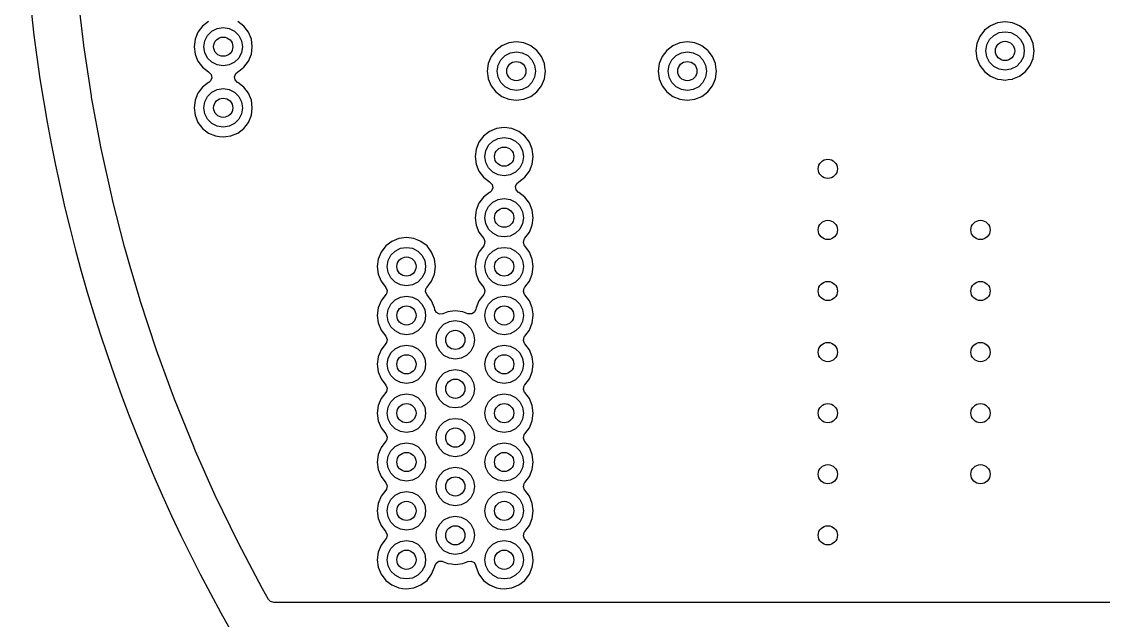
# Model space of a CAD drawing. Extents: x 116 to 183, y -128 to -37.6.
# Drawn here: x 115.95 to 138.44, y -87.37 to -74.92 of the extents above; entities that cross this region are included whole.
import ezdxf

# ---------------------------------------------------------------- set-up
doc = ezdxf.new("R2010")
doc.units = 0
doc.layers.add('BLACK', color=7, linetype='CONTINUOUS')

msp = doc.modelspace()

# ---------------------------------------------------------------- linework, layer by layer
at = {"layer": 'BLACK', "linetype": 'CONTINUOUS'}
for p, q in [((117.241413, -75.40901), (117.114834, -74.333093)), ((119.713718, -75.009718), (119.617463, -75.13516)), ((119.839166, -74.913458), (119.713718, -75.009718)), ((119.818393, -75.202886), (119.906886, -75.114393)), ((119.906886, -75.114393), (120.018393, -75.057577)), ((120.018393, -75.057577), (120.142, -75.038)), ((120.142, -75.038), (120.265607, -75.057577)), ((120.265607, -75.057577), (120.377114, -75.114393)), ((120.377114, -75.114393), (120.465607, -75.202886)), ((120.570282, -75.009718), (120.444841, -74.913464)), ((120.666536, -75.135159), (120.570282, -75.009718)), ((135.971718, -75.097718), (135.875463, -75.22316)), ((136.09716, -75.001463), (135.971718, -75.097718)), ((136.243237, -74.940956), (136.09716, -75.001463)), ((136.243239, -74.940955), (136.243237, -74.940956)), ((136.399999, -74.920318), (136.243239, -74.940955)), ((136.276393, -75.145577), (136.4, -75.126)), ((136.400001, -74.920318), (136.399999, -74.920318)), ((136.4, -75.126), (136.523607, -75.145577)), ((136.55676, -74.940955), (136.400001, -74.920318)), ((136.556762, -74.940956), (136.55676, -74.940955)), ((136.702841, -75.001464), (136.556762, -74.940956)), ((136.828282, -75.097718), (136.702841, -75.001464)), ((136.924536, -75.223159), (136.828282, -75.097718)), ((119.556955, -75.281239), (119.536318, -75.437998)), ((119.556956, -75.281237), (119.556955, -75.281239)), ((119.617463, -75.13516), (119.556956, -75.281237)), ((119.742, -75.438), (119.761577, -75.314393)), ((119.761577, -75.314393), (119.818393, -75.202886)), ((120.465607, -75.202886), (120.522423, -75.314393)), ((120.522423, -75.314393), (120.542, -75.438)), ((120.727044, -75.281238), (120.666536, -75.135159)), ((120.727044, -75.281239), (120.727044, -75.281238)), ((120.746989, -75.432739), (120.727044, -75.281239)), ((126.237999, -75.340318), (126.081239, -75.360955)), ((126.238001, -75.340318), (126.237999, -75.340318)), ((126.39476, -75.360955), (126.238001, -75.340318)), ((129.793999, -75.340318), (129.637239, -75.360955)), ((129.794001, -75.340318), (129.793999, -75.340318)), ((129.95076, -75.360955), (129.794001, -75.340318)), ((135.875463, -75.22316), (135.814956, -75.369237)), ((136.019577, -75.402393), (136.076393, -75.290886)), ((136.076393, -75.290886), (136.164886, -75.202393)), ((136.164886, -75.202393), (136.276393, -75.145577)), ((136.523607, -75.145577), (136.635114, -75.202393)), ((136.635114, -75.202393), (136.723607, -75.290886)), ((136.723607, -75.290886), (136.780423, -75.402393)), ((136.946414, -75.275977), (136.924536, -75.223159)), ((136.985044, -75.369238), (136.946414, -75.275977)), ((117.241956, -75.41304), (117.241413, -75.40901)), ((117.400879, -76.460536), (117.241956, -75.41304)), ((119.536318, -75.437998), (119.536318, -75.438001)), ((119.536318, -75.438001), (119.556955, -75.59476)), ((119.761577, -75.561607), (119.742, -75.438)), ((119.818393, -75.673114), (119.761577, -75.561607)), ((120.522423, -75.561607), (120.465607, -75.673114)), ((120.542, -75.438), (120.522423, -75.561607)), ((120.727044, -75.594762), (120.747682, -75.438)), ((120.747682, -75.438), (120.746989, -75.432739)), ((125.809718, -75.517718), (125.713463, -75.64316)), ((125.93516, -75.421463), (125.809718, -75.517718)), ((126.081237, -75.360956), (125.93516, -75.421463)), ((126.002886, -75.622393), (126.114393, -75.565577)), ((126.081239, -75.360955), (126.081237, -75.360956)), ((126.114393, -75.565577), (126.238, -75.546)), ((126.238, -75.546), (126.361607, -75.565577)), ((126.361607, -75.565577), (126.473114, -75.622393)), ((126.394762, -75.360956), (126.39476, -75.360955)), ((126.510675, -75.408969), (126.394762, -75.360956)), ((126.540841, -75.421464), (126.510675, -75.408969)), ((126.666282, -75.517718), (126.540841, -75.421464)), ((126.762536, -75.643159), (126.666282, -75.517718)), ((129.365718, -75.517718), (129.269463, -75.64316)), ((129.49116, -75.421463), (129.365718, -75.517718)), ((129.637237, -75.360956), (129.49116, -75.421463)), ((129.558886, -75.622393), (129.670393, -75.565577)), ((129.637239, -75.360955), (129.637237, -75.360956)), ((129.670393, -75.565577), (129.794, -75.546)), ((129.794, -75.546), (129.917607, -75.565577)), ((129.917607, -75.565577), (130.029114, -75.622393)), ((129.950762, -75.360956), (129.95076, -75.360955)), ((130.066675, -75.408969), (129.950762, -75.360956)), ((130.096841, -75.421464), (130.066675, -75.408969)), ((130.222282, -75.517718), (130.096841, -75.421464)), ((130.228635, -75.525998), (130.222282, -75.517718)), ((130.318536, -75.643159), (130.228635, -75.525998)), ((135.814955, -75.369239), (135.794318, -75.525998)), ((135.794318, -75.525998), (135.794318, -75.526001)), ((135.794318, -75.526001), (135.814955, -75.68276)), ((135.814956, -75.369237), (135.814955, -75.369239)), ((136, -75.526), (136.019577, -75.402393)), ((136.019577, -75.649607), (136, -75.526)), ((136.780423, -75.402393), (136.8, -75.526)), ((136.8, -75.526), (136.780423, -75.649607)), ((136.985044, -75.369239), (136.985044, -75.369238)), ((137.000526, -75.486839), (136.985044, -75.369239)), ((136.985044, -75.682762), (137.005682, -75.526)), ((137.005682, -75.526), (137.000526, -75.486839)), ((119.556955, -75.59476), (119.556956, -75.594762)), ((119.556956, -75.594762), (119.610131, -75.723139)), ((119.610131, -75.723139), (119.617464, -75.740841)), ((119.617464, -75.740841), (119.713718, -75.866282)), ((119.906886, -75.761607), (119.818393, -75.673114)), ((120.018393, -75.818423), (119.906886, -75.761607)), ((120.377114, -75.761607), (120.265607, -75.818423)), ((120.465607, -75.673114), (120.377114, -75.761607)), ((120.570282, -75.866282), (120.666536, -75.740841)), ((120.666536, -75.740841), (120.727044, -75.594762)), ((125.652955, -75.789239), (125.632318, -75.945998)), ((125.652956, -75.789237), (125.652955, -75.789239)), ((125.713463, -75.64316), (125.652956, -75.789237)), ((125.857577, -75.822393), (125.914393, -75.710886)), ((125.914393, -75.710886), (126.002886, -75.622393)), ((126.473114, -75.622393), (126.561607, -75.710886)), ((126.561607, -75.710886), (126.618423, -75.822393)), ((126.823044, -75.789238), (126.762536, -75.643159)), ((126.823044, -75.789239), (126.823044, -75.789238)), ((126.832494, -75.861022), (126.823044, -75.789239)), ((129.208955, -75.789239), (129.188318, -75.945998)), ((129.208956, -75.789237), (129.208955, -75.789239)), ((129.269463, -75.64316), (129.208956, -75.789237)), ((129.413577, -75.822393), (129.470393, -75.710886)), ((129.470393, -75.710886), (129.558886, -75.622393)), ((130.029114, -75.622393), (130.117607, -75.710886)), ((130.117607, -75.710886), (130.174423, -75.822393)), ((130.379044, -75.789238), (130.318536, -75.643159)), ((130.379044, -75.789239), (130.379044, -75.789238)), ((130.388494, -75.861022), (130.379044, -75.789239)), ((135.814955, -75.68276), (135.814956, -75.682762)), ((135.814956, -75.682762), (135.875464, -75.828841)), ((136.076393, -75.761114), (136.019577, -75.649607)), ((136.164886, -75.849607), (136.076393, -75.761114)), ((136.723607, -75.761114), (136.635114, -75.849607)), ((136.780423, -75.649607), (136.723607, -75.761114)), ((136.924536, -75.828841), (136.985044, -75.682762)), ((119.713718, -75.866282), (119.839159, -75.962536)), ((119.839159, -75.962536), (119.839166, -75.962541)), ((119.839166, -75.962541), (119.844487, -75.965613)), ((119.844487, -75.965613), (119.892703, -76.016179)), ((119.892703, -76.016179), (119.905927, -76.084786)), ((120.142, -75.838), (120.018393, -75.818423)), ((120.265607, -75.818423), (120.142, -75.838)), ((120.378072, -76.061218), (120.404037, -75.996352)), ((120.404037, -75.996352), (120.439515, -75.96561)), ((120.439515, -75.96561), (120.444828, -75.962541)), ((120.444828, -75.962541), (120.444841, -75.962536)), ((120.444841, -75.962536), (120.466394, -75.945998)), ((120.466394, -75.945998), (120.570282, -75.866282)), ((125.632318, -75.945998), (125.632318, -75.946001)), ((125.632318, -75.946001), (125.652955, -76.10276)), ((125.838, -75.946), (125.857577, -75.822393)), ((125.857577, -76.069607), (125.838, -75.946)), ((126.618423, -75.822393), (126.638, -75.946)), ((126.638, -75.946), (126.618423, -76.069607)), ((126.823044, -76.102762), (126.843682, -75.946)), ((126.843682, -75.945998), (126.832494, -75.861022)), ((126.843682, -75.946), (126.843682, -75.945998)), ((129.188318, -75.945998), (129.188318, -75.946001)), ((129.188318, -75.946001), (129.208955, -76.10276)), ((129.394, -75.946), (129.413577, -75.822393)), ((129.413577, -76.069607), (129.394, -75.946)), ((130.174423, -75.822393), (130.194, -75.946)), ((130.194, -75.946), (130.174423, -76.069607)), ((130.379044, -76.102762), (130.399682, -75.946)), ((130.399682, -75.946), (130.388494, -75.861022)), ((135.875464, -75.828841), (135.971718, -75.954282)), ((135.971718, -75.954282), (136.097159, -76.050536)), ((136.276393, -75.906423), (136.164886, -75.849607)), ((136.4, -75.926), (136.276393, -75.906423)), ((136.523607, -75.906423), (136.4, -75.926)), ((136.635114, -75.849607), (136.523607, -75.906423)), ((136.702841, -76.050536), (136.828282, -75.954282)), ((136.828282, -75.954282), (136.924536, -75.828841)), ((119.839166, -76.183458), (119.713718, -76.279718)), ((119.844487, -76.180387), (119.839166, -76.183458)), ((119.879959, -76.149651), (119.844487, -76.180387)), ((119.905927, -76.084786), (119.879959, -76.149651)), ((120.391298, -76.129825), (120.378072, -76.061218)), ((120.439515, -76.18039), (120.391298, -76.129825)), ((120.444834, -76.183461), (120.439515, -76.18039)), ((120.444841, -76.183464), (120.444834, -76.183461)), ((120.570282, -76.279718), (120.444841, -76.183464)), ((125.652955, -76.10276), (125.652956, -76.102762)), ((125.652956, -76.102762), (125.713464, -76.248841)), ((125.713464, -76.248841), (125.809718, -76.374282)), ((125.914393, -76.181114), (125.857577, -76.069607)), ((126.002886, -76.269607), (125.914393, -76.181114)), ((126.561607, -76.181114), (126.473114, -76.269607)), ((126.618423, -76.069607), (126.561607, -76.181114)), ((126.666282, -76.374282), (126.762536, -76.248841)), ((126.762536, -76.248841), (126.823044, -76.102762)), ((129.208955, -76.10276), (129.208956, -76.102762)), ((129.208956, -76.102762), (129.269464, -76.248841)), ((129.269464, -76.248841), (129.365718, -76.374282)), ((129.470393, -76.181114), (129.413577, -76.069607)), ((129.558886, -76.269607), (129.470393, -76.181114)), ((130.117607, -76.181114), (130.029114, -76.269607)), ((130.174423, -76.069607), (130.117607, -76.181114)), ((130.222282, -76.374282), (130.318536, -76.248841)), ((130.318536, -76.248841), (130.379044, -76.102762)), ((136.097159, -76.050536), (136.243238, -76.111044)), ((136.243238, -76.111044), (136.321619, -76.121363)), ((136.321619, -76.121363), (136.399999, -76.131682)), ((136.399999, -76.131682), (136.4, -76.131682)), ((136.4, -76.131682), (136.400001, -76.131682)), ((136.400001, -76.131682), (136.466281, -76.122956)), ((136.466281, -76.122956), (136.556762, -76.111044)), ((136.556762, -76.111044), (136.561701, -76.108998)), ((136.561701, -76.108998), (136.702841, -76.050536)), ((117.404445, -76.484043), (117.400879, -76.460536)), ((119.617463, -76.40516), (119.556956, -76.551237)), ((119.713718, -76.279718), (119.617463, -76.40516)), ((119.761577, -76.584393), (119.818393, -76.472886)), ((119.818393, -76.472886), (119.906886, -76.384393)), ((119.906886, -76.384393), (120.018393, -76.327577)), ((120.018393, -76.327577), (120.142, -76.308)), ((120.142, -76.308), (120.265607, -76.327577)), ((120.265607, -76.327577), (120.377114, -76.384393)), ((120.377114, -76.384393), (120.465607, -76.472886)), ((120.465607, -76.472886), (120.522423, -76.584393)), ((120.666536, -76.405159), (120.570282, -76.279718)), ((120.727044, -76.551238), (120.666536, -76.405159)), ((125.809718, -76.374282), (125.935159, -76.470536)), ((125.935159, -76.470536), (126.081238, -76.531044)), ((126.114393, -76.326423), (126.002886, -76.269607)), ((126.238, -76.346), (126.114393, -76.326423)), ((126.361607, -76.326423), (126.238, -76.346)), ((126.473114, -76.269607), (126.361607, -76.326423)), ((126.394762, -76.531044), (126.540841, -76.470536)), ((126.540841, -76.470536), (126.666282, -76.374282)), ((129.365718, -76.374282), (129.491159, -76.470536)), ((129.491159, -76.470536), (129.637238, -76.531044)), ((129.670393, -76.326423), (129.558886, -76.269607)), ((129.794, -76.346), (129.670393, -76.326423)), ((129.917607, -76.326423), (129.794, -76.346)), ((130.029114, -76.269607), (129.917607, -76.326423)), ((129.950762, -76.531044), (130.096841, -76.470536)), ((130.096841, -76.470536), (130.222282, -76.374282)), ((117.405133, -76.488118), (117.404445, -76.484043)), ((117.603355, -77.553058), (117.405133, -76.488118)), ((119.556955, -76.551239), (119.536318, -76.707998)), ((119.556956, -76.551237), (119.556955, -76.551239)), ((119.742, -76.708), (119.761577, -76.584393)), ((120.522423, -76.584393), (120.542, -76.708)), ((120.747682, -76.708), (120.727044, -76.551238)), ((126.081238, -76.531044), (126.128613, -76.537281)), ((126.128613, -76.537281), (126.237999, -76.551682)), ((126.237999, -76.551682), (126.238, -76.551682)), ((126.238, -76.551682), (126.238001, -76.551682)), ((126.238001, -76.551682), (126.290254, -76.544802)), ((126.290254, -76.544802), (126.394762, -76.531044)), ((129.637238, -76.531044), (129.684613, -76.537281)), ((129.684613, -76.537281), (129.793999, -76.551682)), ((129.793999, -76.551682), (129.794, -76.551682)), ((129.794, -76.551682), (129.794001, -76.551682)), ((129.794001, -76.551682), (129.846254, -76.544802)), ((129.846254, -76.544802), (129.950762, -76.531044)), ((119.536318, -76.707998), (119.536318, -76.708001)), ((119.536318, -76.708001), (119.556955, -76.86476)), ((119.556955, -76.86476), (119.556956, -76.864762)), ((119.556956, -76.864762), (119.617464, -77.010841)), ((119.761577, -76.831607), (119.742, -76.708)), ((119.818393, -76.943114), (119.761577, -76.831607)), ((120.522423, -76.831607), (120.465607, -76.943114)), ((120.542, -76.708), (120.522423, -76.831607)), ((120.666536, -77.010841), (120.727044, -76.864762)), ((120.727044, -76.864762), (120.747682, -76.708)), ((119.617464, -77.010841), (119.713718, -77.136282)), ((119.713718, -77.136282), (119.839159, -77.232536)), ((119.906886, -77.031607), (119.818393, -76.943114)), ((120.018393, -77.088423), (119.906886, -77.031607)), ((120.142, -77.108), (120.018393, -77.088423)), ((120.265607, -77.088423), (120.142, -77.108)), ((120.377114, -77.031607), (120.265607, -77.088423)), ((120.465607, -76.943114), (120.377114, -77.031607)), ((120.444841, -77.232536), (120.570282, -77.136282)), ((120.570282, -77.136282), (120.666536, -77.010841)), ((125.827237, -77.138956), (125.68116, -77.199463)), ((125.827239, -77.138955), (125.827237, -77.138956)), ((125.983999, -77.118318), (125.827239, -77.138955)), ((125.984001, -77.118318), (125.983999, -77.118318)), ((126.14076, -77.138955), (125.984001, -77.118318)), ((126.140762, -77.138956), (126.14076, -77.138955)), ((126.286841, -77.199464), (126.140762, -77.138956)), ((119.839159, -77.232536), (119.985238, -77.293044)), ((119.985238, -77.293044), (120.063619, -77.303363)), ((120.063619, -77.303363), (120.141999, -77.313682)), ((120.141999, -77.313682), (120.142, -77.313682)), ((120.142, -77.313682), (120.142001, -77.313682)), ((120.142001, -77.313682), (120.194254, -77.306802)), ((120.194254, -77.306802), (120.298762, -77.293044)), ((120.298762, -77.293044), (120.444841, -77.232536)), ((125.555718, -77.295718), (125.459463, -77.42116)), ((125.68116, -77.199463), (125.555718, -77.295718)), ((125.748886, -77.400393), (125.860393, -77.343577)), ((125.860393, -77.343577), (125.984, -77.324)), ((125.984, -77.324), (126.107607, -77.343577)), ((126.107607, -77.343577), (126.219114, -77.400393)), ((126.412282, -77.295718), (126.286841, -77.199464)), ((126.508536, -77.421159), (126.412282, -77.295718)), ((117.60418, -77.557113), (117.603355, -77.553058)), ((117.830936, -78.583238), (117.60418, -77.557113)), ((125.398955, -77.567239), (125.378318, -77.723998)), ((125.398956, -77.567237), (125.398955, -77.567239)), ((125.459463, -77.42116), (125.398956, -77.567237)), ((125.584, -77.724), (125.603577, -77.600393)), ((125.603577, -77.600393), (125.660393, -77.488886)), ((125.660393, -77.488886), (125.748886, -77.400393)), ((126.219114, -77.400393), (126.307607, -77.488886)), ((126.307607, -77.488886), (126.364423, -77.600393)), ((126.364423, -77.600393), (126.384, -77.724)), ((126.569044, -77.567238), (126.508536, -77.421159)), ((126.589682, -77.723998), (126.569044, -77.567238)), ((125.378318, -77.723998), (125.378318, -77.724001)), ((125.378318, -77.724001), (125.398955, -77.88076)), ((125.603577, -77.847607), (125.584, -77.724)), ((126.384, -77.724), (126.364423, -77.847607)), ((126.569044, -77.880762), (126.589682, -77.724)), ((126.589682, -77.724), (126.589682, -77.723998)), ((125.398955, -77.88076), (125.398956, -77.880762)), ((125.398956, -77.880762), (125.459464, -78.026841)), ((125.459464, -78.026841), (125.555718, -78.152282)), ((125.660393, -77.959114), (125.603577, -77.847607)), ((125.748886, -78.047607), (125.660393, -77.959114)), ((125.860393, -78.104423), (125.748886, -78.047607)), ((126.219114, -78.047607), (126.107607, -78.104423)), ((126.307607, -77.959114), (126.219114, -78.047607)), ((126.364423, -77.847607), (126.307607, -77.959114)), ((126.412282, -78.152282), (126.508536, -78.026841)), ((126.508536, -78.026841), (126.569044, -77.880762)), ((125.555718, -78.152282), (125.681159, -78.248536)), ((125.681159, -78.248536), (125.681166, -78.248541)), ((125.681166, -78.248541), (125.686487, -78.251613)), ((125.686487, -78.251613), (125.734703, -78.302179)), ((125.984, -78.124), (125.860393, -78.104423)), ((126.107607, -78.104423), (125.984, -78.124)), ((126.246037, -78.282352), (126.281515, -78.25161)), ((126.281515, -78.25161), (126.286828, -78.248541)), ((126.286828, -78.248541), (126.286841, -78.248536)), ((126.286841, -78.248536), (126.412282, -78.152282)), ((125.681166, -78.469458), (125.555718, -78.565718)), ((125.686487, -78.466387), (125.681166, -78.469458)), ((125.721959, -78.435651), (125.686487, -78.466387)), ((125.747927, -78.370786), (125.721959, -78.435651)), ((125.734703, -78.302179), (125.747927, -78.370786)), ((126.220072, -78.347218), (126.246037, -78.282352)), ((126.233298, -78.415825), (126.220072, -78.347218)), ((126.281515, -78.46639), (126.233298, -78.415825)), ((126.286834, -78.469461), (126.281515, -78.46639)), ((126.286841, -78.469464), (126.286834, -78.469461)), ((126.412282, -78.565718), (126.286841, -78.469464)), ((117.837919, -78.614836), (117.830936, -78.583238)), ((117.838878, -78.618856), (117.837919, -78.614836)), ((118.091098, -79.60274), (117.838878, -78.618856)), ((125.459463, -78.69116), (125.398956, -78.837237)), ((125.555718, -78.565718), (125.459463, -78.69116)), ((125.660393, -78.758886), (125.748886, -78.670393)), ((125.748886, -78.670393), (125.860393, -78.613577)), ((125.860393, -78.613577), (125.984, -78.594)), ((125.984, -78.594), (126.107607, -78.613577)), ((126.107607, -78.613577), (126.219114, -78.670393)), ((126.219114, -78.670393), (126.307607, -78.758886)), ((126.508536, -78.691159), (126.412282, -78.565718)), ((126.569044, -78.837238), (126.508536, -78.691159)), ((125.398955, -78.837239), (125.378318, -78.993998)), ((125.398956, -78.837237), (125.398955, -78.837239)), ((125.584, -78.994), (125.603577, -78.870393)), ((125.603577, -78.870393), (125.660393, -78.758886)), ((126.307607, -78.758886), (126.364423, -78.870393)), ((126.364423, -78.870393), (126.384, -78.994)), ((126.589682, -78.994), (126.569044, -78.837238)), ((125.378318, -78.993998), (125.378318, -78.994001)), ((125.378318, -78.994001), (125.398955, -79.15076)), ((125.398955, -79.15076), (125.398956, -79.150762)), ((125.398956, -79.150762), (125.459464, -79.296842)), ((125.603577, -79.117607), (125.584, -78.994)), ((125.660393, -79.229114), (125.603577, -79.117607)), ((126.364423, -79.117607), (126.307607, -79.229114)), ((126.384, -78.994), (126.364423, -79.117607)), ((126.508536, -79.296841), (126.569044, -79.150762)), ((126.569044, -79.150762), (126.589682, -78.994)), ((125.459464, -79.296842), (125.558965, -79.426514)), ((125.748886, -79.317607), (125.660393, -79.229114)), ((125.860393, -79.374423), (125.748886, -79.317607)), ((125.984, -79.394), (125.860393, -79.374423)), ((126.107607, -79.374423), (125.984, -79.394)), ((126.219114, -79.317607), (126.107607, -79.374423)), ((126.307607, -79.229114), (126.219114, -79.317607)), ((126.412282, -79.422282), (126.508536, -79.296841)), ((118.107868, -79.668157), (118.091098, -79.60274)), ((123.523718, -79.581718), (123.427463, -79.70716)), ((123.64916, -79.485463), (123.523718, -79.581718)), ((123.795237, -79.424956), (123.64916, -79.485463)), ((123.795239, -79.424955), (123.795237, -79.424956)), ((123.951999, -79.404318), (123.795239, -79.424955)), ((123.828393, -79.629577), (123.952, -79.61)), ((123.952001, -79.404318), (123.951999, -79.404318)), ((123.952, -79.61), (124.075607, -79.629577)), ((124.10876, -79.424955), (123.952001, -79.404318)), ((124.108762, -79.424956), (124.10876, -79.424955)), ((124.176852, -79.45316), (124.108762, -79.424956)), ((124.254841, -79.485464), (124.176852, -79.45316)), ((124.380282, -79.581718), (124.254841, -79.485464)), ((124.476536, -79.707159), (124.380282, -79.581718)), ((125.558965, -79.577486), (125.459464, -79.707157)), ((125.558965, -79.426514), (125.584159, -79.491683)), ((125.570121, -79.560128), (125.558965, -79.577486)), ((125.584159, -79.491683), (125.570121, -79.560128)), ((125.860393, -79.629577), (125.984, -79.61)), ((125.984, -79.61), (126.107607, -79.629577)), ((126.38384, -79.512318), (126.397878, -79.443873)), ((126.409034, -79.577487), (126.38384, -79.512318)), ((126.397878, -79.443873), (126.409034, -79.426513)), ((126.409034, -79.426513), (126.412278, -79.422284)), ((126.412278, -79.581715), (126.409034, -79.577487)), ((126.412278, -79.422284), (126.412282, -79.422282)), ((126.412282, -79.581718), (126.412278, -79.581715)), ((126.508536, -79.707159), (126.412282, -79.581718)), ((118.108958, -79.672135), (118.107868, -79.668157)), ((118.207726, -80.009998), (118.108958, -79.672135)), ((123.366955, -79.853239), (123.346318, -80.009998)), ((123.366956, -79.853237), (123.366955, -79.853239)), ((123.427463, -79.70716), (123.366956, -79.853237)), ((123.571577, -79.886393), (123.628393, -79.774886)), ((123.628393, -79.774886), (123.716886, -79.686393)), ((123.716886, -79.686393), (123.828393, -79.629577)), ((124.075607, -79.629577), (124.187114, -79.686393)), ((124.187114, -79.686393), (124.275607, -79.774886)), ((124.275607, -79.774886), (124.332423, -79.886393)), ((124.537044, -79.853238), (124.476536, -79.707159)), ((124.557682, -80.01), (124.537044, -79.853238)), ((125.398955, -79.853239), (125.378318, -80.009998)), ((125.398956, -79.853237), (125.398955, -79.853239)), ((125.459464, -79.707157), (125.398956, -79.853237)), ((125.603577, -79.886393), (125.660393, -79.774886)), ((125.660393, -79.774886), (125.748886, -79.686393)), ((125.748886, -79.686393), (125.860393, -79.629577)), ((126.107607, -79.629577), (126.219114, -79.686393)), ((126.219114, -79.686393), (126.307607, -79.774886)), ((126.307607, -79.774886), (126.364423, -79.886393)), ((126.569044, -79.853238), (126.508536, -79.707159)), ((126.589682, -80.01), (126.569044, -79.853238)), ((118.412707, -80.711189), (118.207726, -80.009998)), ((123.346318, -80.009998), (123.346318, -80.010001)), ((123.346318, -80.010001), (123.366955, -80.16676)), ((123.552, -80.01), (123.571577, -79.886393)), ((123.571577, -80.133607), (123.552, -80.01)), ((124.332423, -79.886393), (124.352, -80.01)), ((124.352, -80.01), (124.332423, -80.133607)), ((124.537044, -80.166762), (124.557682, -80.01)), ((125.378318, -80.009998), (125.378318, -80.010001)), ((125.378318, -80.010001), (125.398955, -80.16676)), ((125.584, -80.01), (125.603577, -79.886393)), ((125.603577, -80.133607), (125.584, -80.01)), ((126.364423, -79.886393), (126.384, -80.01)), ((126.384, -80.01), (126.364423, -80.133607)), ((126.569044, -80.166762), (126.589682, -80.01)), ((123.366955, -80.16676), (123.366956, -80.166762)), ((123.366956, -80.166762), (123.427464, -80.312842)), ((123.628393, -80.245114), (123.571577, -80.133607)), ((123.716886, -80.333607), (123.628393, -80.245114)), ((124.275607, -80.245114), (124.187114, -80.333607)), ((124.332423, -80.133607), (124.275607, -80.245114)), ((124.476536, -80.312841), (124.537044, -80.166762)), ((125.398955, -80.16676), (125.398956, -80.166762)), ((125.398956, -80.166762), (125.459464, -80.312842)), ((125.660393, -80.245114), (125.603577, -80.133607)), ((125.748886, -80.333607), (125.660393, -80.245114)), ((126.307607, -80.245114), (126.219114, -80.333607)), ((126.364423, -80.133607), (126.307607, -80.245114)), ((126.508536, -80.312841), (126.569044, -80.166762)), ((123.427464, -80.312842), (123.526965, -80.442514)), ((123.526965, -80.442514), (123.552159, -80.507683)), ((123.552159, -80.507683), (123.538121, -80.576128)), ((123.828393, -80.390423), (123.716886, -80.333607)), ((123.952, -80.41), (123.828393, -80.390423)), ((124.075607, -80.390423), (123.952, -80.41)), ((124.187114, -80.333607), (124.075607, -80.390423)), ((124.35184, -80.528318), (124.365878, -80.459873)), ((124.365878, -80.459873), (124.377034, -80.442513)), ((124.377034, -80.442513), (124.380278, -80.438284)), ((124.380278, -80.438284), (124.380282, -80.438282)), ((124.380282, -80.438282), (124.476536, -80.312841)), ((125.459464, -80.312842), (125.558965, -80.442514)), ((125.558965, -80.442514), (125.584159, -80.507683)), ((125.584159, -80.507683), (125.570121, -80.576128)), ((125.860393, -80.390423), (125.748886, -80.333607)), ((125.984, -80.41), (125.860393, -80.390423)), ((126.107607, -80.390423), (125.984, -80.41)), ((126.219114, -80.333607), (126.107607, -80.390423)), ((126.38384, -80.528318), (126.397878, -80.459873)), ((126.397878, -80.459873), (126.409034, -80.442513)), ((126.409034, -80.442513), (126.412278, -80.438284)), ((126.412278, -80.438284), (126.412282, -80.438282)), ((126.412282, -80.438282), (126.508536, -80.312841)), ((118.412912, -80.711889), (118.412707, -80.711189)), ((118.414135, -80.715826), (118.412912, -80.711889)), ((118.752703, -81.744831), (118.414135, -80.715826)), ((123.427464, -80.723157), (123.366956, -80.869237)), ((123.526965, -80.593486), (123.427464, -80.723157)), ((123.538121, -80.576128), (123.526965, -80.593486)), ((123.628393, -80.790886), (123.716886, -80.702393)), ((123.716886, -80.702393), (123.828393, -80.645577)), ((123.828393, -80.645577), (123.952, -80.626)), ((123.952, -80.626), (124.075607, -80.645577)), ((124.075607, -80.645577), (124.187114, -80.702393)), ((124.187114, -80.702393), (124.275607, -80.790886)), ((124.377034, -80.593487), (124.35184, -80.528318)), ((124.380278, -80.597715), (124.377034, -80.593487)), ((124.380282, -80.597718), (124.380278, -80.597715)), ((124.476536, -80.723159), (124.380282, -80.597718)), ((124.537044, -80.869238), (124.476536, -80.723159)), ((125.459464, -80.723157), (125.398956, -80.869237)), ((125.558965, -80.593486), (125.459464, -80.723157)), ((125.570121, -80.576128), (125.558965, -80.593486)), ((125.660393, -80.790886), (125.748886, -80.702393)), ((125.748886, -80.702393), (125.860393, -80.645577)), ((125.860393, -80.645577), (125.984, -80.626)), ((125.984, -80.626), (126.107607, -80.645577)), ((126.107607, -80.645577), (126.219114, -80.702393)), ((126.219114, -80.702393), (126.307607, -80.790886)), ((126.409034, -80.593487), (126.38384, -80.528318)), ((126.412278, -80.597715), (126.409034, -80.593487)), ((126.412282, -80.597718), (126.412278, -80.597715)), ((126.508536, -80.723159), (126.412282, -80.597718)), ((126.569044, -80.869238), (126.508536, -80.723159)), ((123.366955, -80.869239), (123.346318, -81.025998)), ((123.366956, -80.869237), (123.366955, -80.869239)), ((123.552, -81.026), (123.571577, -80.902393)), ((123.571577, -80.902393), (123.628393, -80.790886)), ((124.275607, -80.790886), (124.332423, -80.902393)), ((124.332423, -80.902393), (124.352, -81.026)), ((124.537044, -80.869239), (124.537044, -80.869238)), ((124.537044, -80.86924), (124.537044, -80.869239)), ((124.540082, -80.892316), (124.537044, -80.86924)), ((124.542872, -80.906797), (124.540082, -80.892316)), ((124.578524, -80.966886), (124.542872, -80.906797)), ((124.641003, -80.998162), (124.578524, -80.966886)), ((124.811234, -80.948957), (124.710473, -80.990693)), ((124.811239, -80.948955), (124.811234, -80.948957)), ((124.967999, -80.928318), (124.811239, -80.948955)), ((124.968001, -80.928318), (124.967999, -80.928318)), ((125.12476, -80.948955), (124.968001, -80.928318)), ((125.124765, -80.948957), (125.12476, -80.948955)), ((125.225526, -80.990693), (125.124765, -80.948957)), ((125.367649, -80.956216), (125.309323, -80.994686)), ((125.395917, -80.89232), (125.367649, -80.956216)), ((125.398956, -80.869238), (125.395917, -80.89232)), ((125.398956, -80.869237), (125.398956, -80.869238)), ((125.584, -81.026), (125.603577, -80.902393)), ((125.603577, -80.902393), (125.660393, -80.790886)), ((126.307607, -80.790886), (126.364423, -80.902393)), ((126.364423, -80.902393), (126.384, -81.026)), ((126.569044, -80.869239), (126.569044, -80.869238)), ((126.585559, -80.994686), (126.569044, -80.869239)), ((123.346318, -81.025998), (123.346318, -81.026001)), ((123.346318, -81.026001), (123.366955, -81.18276)), ((123.366955, -81.18276), (123.366956, -81.182762)), ((123.366956, -81.182762), (123.427464, -81.328842)), ((123.571577, -81.149607), (123.552, -81.026)), ((123.628393, -81.261114), (123.571577, -81.149607)), ((124.332423, -81.149607), (124.275607, -81.261114)), ((124.352, -81.026), (124.332423, -81.149607)), ((124.710473, -80.990693), (124.641003, -80.998162)), ((124.732886, -81.210393), (124.844393, -81.153577)), ((124.844393, -81.153577), (124.968, -81.134)), ((124.968, -81.134), (125.091607, -81.153577)), ((125.091607, -81.153577), (125.203114, -81.210393)), ((125.239459, -80.995516), (125.225526, -80.990693)), ((125.309323, -80.994686), (125.239459, -80.995516)), ((125.603577, -81.149607), (125.584, -81.026)), ((125.660393, -81.261114), (125.603577, -81.149607)), ((126.364423, -81.149607), (126.307607, -81.261114)), ((126.384, -81.026), (126.364423, -81.149607)), ((126.508536, -81.328841), (126.569044, -81.182762)), ((126.569044, -81.182762), (126.589682, -81.026)), ((126.589682, -81.026), (126.585559, -80.994686)), ((123.427464, -81.328842), (123.526965, -81.458514)), ((123.716886, -81.349607), (123.628393, -81.261114)), ((123.828393, -81.406423), (123.716886, -81.349607)), ((123.952, -81.426), (123.828393, -81.406423)), ((124.075607, -81.406423), (123.952, -81.426)), ((124.187114, -81.349607), (124.075607, -81.406423)), ((124.275607, -81.261114), (124.187114, -81.349607)), ((124.568, -81.534), (124.587577, -81.410393)), ((124.587577, -81.410393), (124.644393, -81.298886)), ((124.644393, -81.298886), (124.732886, -81.210393)), ((125.203114, -81.210393), (125.291607, -81.298886)), ((125.291607, -81.298886), (125.348423, -81.410393)), ((125.348423, -81.410393), (125.368, -81.534)), ((125.748886, -81.349607), (125.660393, -81.261114)), ((125.860393, -81.406423), (125.748886, -81.349607)), ((125.984, -81.426), (125.860393, -81.406423)), ((126.107607, -81.406423), (125.984, -81.426)), ((126.219114, -81.349607), (126.107607, -81.406423)), ((126.307607, -81.261114), (126.219114, -81.349607)), ((126.412282, -81.454282), (126.508536, -81.328841)), ((123.526965, -81.609486), (123.427464, -81.739157)), ((123.526965, -81.458514), (123.552159, -81.523683)), ((123.538121, -81.592128), (123.526965, -81.609486)), ((123.552159, -81.523683), (123.538121, -81.592128)), ((123.828393, -81.661577), (123.952, -81.642)), ((123.952, -81.642), (124.075607, -81.661577)), ((124.587577, -81.657607), (124.568, -81.534)), ((125.368, -81.534), (125.348423, -81.657607)), ((125.860393, -81.661577), (125.984, -81.642)), ((125.984, -81.642), (126.107607, -81.661577)), ((126.38384, -81.544318), (126.397878, -81.475873)), ((126.409034, -81.609487), (126.38384, -81.544318)), ((126.397878, -81.475873), (126.409034, -81.458513)), ((126.409034, -81.458513), (126.412278, -81.454284)), ((126.412278, -81.613715), (126.409034, -81.609487)), ((126.412278, -81.454284), (126.412282, -81.454282)), ((126.412282, -81.613718), (126.412278, -81.613715)), ((126.508536, -81.739159), (126.412282, -81.613718)), ((118.754033, -81.748656), (118.752703, -81.744831)), ((119.039114, -82.526434), (118.754033, -81.748656)), ((123.427464, -81.739157), (123.366956, -81.885237)), ((123.571577, -81.918393), (123.628393, -81.806886)), ((123.628393, -81.806886), (123.716886, -81.718393)), ((123.716886, -81.718393), (123.828393, -81.661577)), ((124.075607, -81.661577), (124.187114, -81.718393)), ((124.187114, -81.718393), (124.275607, -81.806886)), ((124.275607, -81.806886), (124.332423, -81.918393)), ((124.644393, -81.769114), (124.587577, -81.657607)), ((124.732886, -81.857607), (124.644393, -81.769114)), ((124.844393, -81.914423), (124.732886, -81.857607)), ((125.203114, -81.857607), (125.091607, -81.914423)), ((125.291607, -81.769114), (125.203114, -81.857607)), ((125.348423, -81.657607), (125.291607, -81.769114)), ((125.603577, -81.918393), (125.660393, -81.806886)), ((125.660393, -81.806886), (125.748886, -81.718393)), ((125.748886, -81.718393), (125.860393, -81.661577)), ((126.107607, -81.661577), (126.219114, -81.718393)), ((126.219114, -81.718393), (126.307607, -81.806886)), ((126.307607, -81.806886), (126.364423, -81.918393)), ((126.569044, -81.885238), (126.508536, -81.739159)), ((123.366955, -81.885239), (123.346318, -82.041998)), ((123.346318, -82.041998), (123.346318, -82.042001)), ((123.346318, -82.042001), (123.366955, -82.19876)), ((123.366956, -81.885237), (123.366955, -81.885239)), ((123.552, -82.042), (123.571577, -81.918393)), ((123.571577, -82.165607), (123.552, -82.042)), ((124.332423, -81.918393), (124.352, -82.042)), ((124.352, -82.042), (124.332423, -82.165607)), ((124.968, -81.934), (124.844393, -81.914423)), ((125.091607, -81.914423), (124.968, -81.934)), ((125.584, -82.042), (125.603577, -81.918393)), ((125.603577, -82.165607), (125.584, -82.042)), ((126.364423, -81.918393), (126.384, -82.042)), ((126.384, -82.042), (126.364423, -82.165607)), ((126.589682, -82.042), (126.569044, -81.885238)), ((126.569044, -82.198762), (126.589682, -82.042)), ((123.366955, -82.19876), (123.366956, -82.198762)), ((123.366956, -82.198762), (123.427464, -82.344842)), ((123.628393, -82.277114), (123.571577, -82.165607)), ((123.716886, -82.365607), (123.628393, -82.277114)), ((124.275607, -82.277114), (124.187114, -82.365607)), ((124.332423, -82.165607), (124.275607, -82.277114)), ((124.587577, -82.426393), (124.644393, -82.314886)), ((124.644393, -82.314886), (124.732886, -82.226393)), ((124.732886, -82.226393), (124.844393, -82.169577)), ((124.844393, -82.169577), (124.968, -82.15)), ((124.968, -82.15), (125.091607, -82.169577)), ((125.091607, -82.169577), (125.203114, -82.226393)), ((125.203114, -82.226393), (125.291607, -82.314886)), ((125.291607, -82.314886), (125.348423, -82.426393)), ((125.660393, -82.277114), (125.603577, -82.165607)), ((125.748886, -82.365607), (125.660393, -82.277114)), ((126.307607, -82.277114), (126.219114, -82.365607)), ((126.364423, -82.165607), (126.307607, -82.277114)), ((126.508536, -82.344841), (126.569044, -82.198762)), ((119.126842, -82.76578), (119.039114, -82.526434)), ((123.427464, -82.344842), (123.526965, -82.474514)), ((123.526965, -82.474514), (123.552159, -82.539683)), ((123.552159, -82.539683), (123.538121, -82.608128)), ((123.828393, -82.422423), (123.716886, -82.365607)), ((123.952, -82.442), (123.828393, -82.422423)), ((124.075607, -82.422423), (123.952, -82.442)), ((124.187114, -82.365607), (124.075607, -82.422423)), ((124.568, -82.55), (124.587577, -82.426393)), ((124.587577, -82.673607), (124.568, -82.55)), ((125.348423, -82.426393), (125.368, -82.55)), ((125.368, -82.55), (125.348423, -82.673607)), ((125.860393, -82.422423), (125.748886, -82.365607)), ((125.984, -82.442), (125.860393, -82.422423)), ((126.107607, -82.422423), (125.984, -82.442)), ((126.219114, -82.365607), (126.107607, -82.422423)), ((126.38384, -82.560318), (126.397878, -82.491873)), ((126.397878, -82.491873), (126.409034, -82.474513)), ((126.409034, -82.474513), (126.412278, -82.470284)), ((126.412278, -82.470284), (126.412282, -82.470282)), ((126.412282, -82.470282), (126.508536, -82.344841)), ((119.128335, -82.769651), (119.126842, -82.76578)), ((119.534929, -83.77365), (119.128335, -82.769651)), ((123.427464, -82.755157), (123.366956, -82.901237)), ((123.526965, -82.625486), (123.427464, -82.755157)), ((123.538121, -82.608128), (123.526965, -82.625486)), ((123.628393, -82.822886), (123.716886, -82.734393)), ((123.716886, -82.734393), (123.828393, -82.677577)), ((123.828393, -82.677577), (123.952, -82.658)), ((123.952, -82.658), (124.075607, -82.677577)), ((124.075607, -82.677577), (124.187114, -82.734393)), ((124.187114, -82.734393), (124.275607, -82.822886)), ((124.644393, -82.785114), (124.587577, -82.673607)), ((125.348423, -82.673607), (125.291607, -82.785114)), ((125.660393, -82.822886), (125.748886, -82.734393)), ((125.748886, -82.734393), (125.860393, -82.677577)), ((125.860393, -82.677577), (125.984, -82.658)), ((125.984, -82.658), (126.107607, -82.677577)), ((126.107607, -82.677577), (126.219114, -82.734393)), ((126.219114, -82.734393), (126.307607, -82.822886)), ((126.409034, -82.625487), (126.38384, -82.560318)), ((126.412278, -82.629715), (126.409034, -82.625487)), ((126.412282, -82.629718), (126.412278, -82.629715)), ((126.508536, -82.755159), (126.412282, -82.629718)), ((126.569044, -82.901238), (126.508536, -82.755159)), ((123.366955, -82.901239), (123.346318, -83.057998)), ((123.366956, -82.901237), (123.366955, -82.901239)), ((123.552, -83.058), (123.571577, -82.934393)), ((123.571577, -82.934393), (123.628393, -82.822886)), ((124.275607, -82.822886), (124.332423, -82.934393)), ((124.332423, -82.934393), (124.352, -83.058)), ((124.732886, -82.873607), (124.644393, -82.785114)), ((124.844393, -82.930423), (124.732886, -82.873607)), ((124.968, -82.95), (124.844393, -82.930423)), ((125.091607, -82.930423), (124.968, -82.95)), ((125.203114, -82.873607), (125.091607, -82.930423)), ((125.291607, -82.785114), (125.203114, -82.873607)), ((125.584, -83.058), (125.603577, -82.934393)), ((125.603577, -82.934393), (125.660393, -82.822886)), ((126.307607, -82.822886), (126.364423, -82.934393)), ((126.364423, -82.934393), (126.384, -83.058)), ((126.589682, -83.058), (126.569044, -82.901238)), ((123.346318, -83.057998), (123.346318, -83.058001)), ((123.346318, -83.058001), (123.366955, -83.21476)), ((123.366955, -83.21476), (123.366956, -83.214762)), ((123.366956, -83.214762), (123.427464, -83.360842)), ((123.571577, -83.181607), (123.552, -83.058)), ((123.628393, -83.293114), (123.571577, -83.181607)), ((124.332423, -83.181607), (124.275607, -83.293114)), ((124.352, -83.058), (124.332423, -83.181607)), ((124.732886, -83.242393), (124.844393, -83.185577)), ((124.844393, -83.185577), (124.968, -83.166)), ((124.968, -83.166), (125.091607, -83.185577)), ((125.091607, -83.185577), (125.203114, -83.242393)), ((125.603577, -83.181607), (125.584, -83.058)), ((125.660393, -83.293114), (125.603577, -83.181607)), ((126.364423, -83.181607), (126.307607, -83.293114)), ((126.384, -83.058), (126.364423, -83.181607)), ((126.508536, -83.360841), (126.569044, -83.214762)), ((126.569044, -83.214762), (126.589682, -83.058)), ((123.427464, -83.360842), (123.526965, -83.490514)), ((123.716886, -83.381607), (123.628393, -83.293114)), ((123.828393, -83.438423), (123.716886, -83.381607)), ((123.952, -83.458), (123.828393, -83.438423)), ((124.075607, -83.438423), (123.952, -83.458)), ((124.187114, -83.381607), (124.075607, -83.438423)), ((124.275607, -83.293114), (124.187114, -83.381607)), ((124.568, -83.566), (124.587577, -83.442393)), ((124.587577, -83.442393), (124.644393, -83.330886)), ((124.644393, -83.330886), (124.732886, -83.242393)), ((125.203114, -83.242393), (125.291607, -83.330886)), ((125.291607, -83.330886), (125.348423, -83.442393)), ((125.348423, -83.442393), (125.368, -83.566)), ((125.748886, -83.381607), (125.660393, -83.293114)), ((125.860393, -83.438423), (125.748886, -83.381607)), ((125.984, -83.458), (125.860393, -83.438423)), ((126.107607, -83.438423), (125.984, -83.458)), ((126.219114, -83.381607), (126.107607, -83.438423)), ((126.307607, -83.293114), (126.219114, -83.381607)), ((126.412282, -83.486282), (126.508536, -83.360841)), ((123.526965, -83.641486), (123.427464, -83.771157)), ((123.526965, -83.490514), (123.552159, -83.555683)), ((123.538121, -83.624128), (123.526965, -83.641486)), ((123.552159, -83.555683), (123.538121, -83.624128)), ((123.828393, -83.693577), (123.952, -83.674)), ((123.952, -83.674), (124.075607, -83.693577)), ((124.587577, -83.689607), (124.568, -83.566)), ((125.368, -83.566), (125.348423, -83.689607)), ((125.860393, -83.693577), (125.984, -83.674)), ((125.984, -83.674), (126.107607, -83.693577)), ((126.38384, -83.576318), (126.397878, -83.507873)), ((126.409034, -83.641487), (126.38384, -83.576318)), ((126.397878, -83.507873), (126.409034, -83.490513)), ((126.409034, -83.490513), (126.412278, -83.486284)), ((126.412278, -83.645715), (126.409034, -83.641487)), ((126.412278, -83.486284), (126.412282, -83.486282)), ((126.412282, -83.645718), (126.412278, -83.645715)), ((126.508536, -83.771159), (126.412282, -83.645718)), ((119.53655, -83.777469), (119.534929, -83.77365)), ((119.569002, -83.850482), (119.53655, -83.777469)), ((119.976537, -84.767382), (119.569002, -83.850482)), ((123.427464, -83.771157), (123.366956, -83.917237)), ((123.571577, -83.950393), (123.628393, -83.838886)), ((123.628393, -83.838886), (123.716886, -83.750393)), ((123.716886, -83.750393), (123.828393, -83.693577)), ((124.075607, -83.693577), (124.187114, -83.750393)), ((124.187114, -83.750393), (124.275607, -83.838886)), ((124.275607, -83.838886), (124.332423, -83.950393)), ((124.644393, -83.801114), (124.587577, -83.689607)), ((124.732886, -83.889607), (124.644393, -83.801114)), ((124.844393, -83.946423), (124.732886, -83.889607)), ((125.203114, -83.889607), (125.091607, -83.946423)), ((125.291607, -83.801114), (125.203114, -83.889607)), ((125.348423, -83.689607), (125.291607, -83.801114)), ((125.603577, -83.950393), (125.660393, -83.838886)), ((125.660393, -83.838886), (125.748886, -83.750393)), ((125.748886, -83.750393), (125.860393, -83.693577)), ((126.107607, -83.693577), (126.219114, -83.750393)), ((126.219114, -83.750393), (126.307607, -83.838886)), ((126.307607, -83.838886), (126.364423, -83.950393)), ((126.569044, -83.917238), (126.508536, -83.771159)), ((123.366955, -83.917239), (123.346318, -84.073998)), ((123.346318, -84.073998), (123.346318, -84.074001)), ((123.346318, -84.074001), (123.366955, -84.23076)), ((123.366956, -83.917237), (123.366955, -83.917239)), ((123.552, -84.074), (123.571577, -83.950393)), ((123.571577, -84.197607), (123.552, -84.074)), ((124.332423, -83.950393), (124.352, -84.074)), ((124.352, -84.074), (124.332423, -84.197607)), ((124.968, -83.966), (124.844393, -83.946423)), ((125.091607, -83.946423), (124.968, -83.966)), ((125.584, -84.074), (125.603577, -83.950393)), ((125.603577, -84.197607), (125.584, -84.074)), ((126.364423, -83.950393), (126.384, -84.074)), ((126.384, -84.074), (126.364423, -84.197607)), ((126.589682, -84.074), (126.569044, -83.917238)), ((126.569044, -84.230762), (126.589682, -84.074)), ((123.366955, -84.23076), (123.366956, -84.230762)), ((123.366956, -84.230762), (123.427464, -84.376842)), ((123.628393, -84.309114), (123.571577, -84.197607)), ((123.716886, -84.397607), (123.628393, -84.309114)), ((124.275607, -84.309114), (124.187114, -84.397607)), ((124.332423, -84.197607), (124.275607, -84.309114)), ((124.587577, -84.458393), (124.644393, -84.346886)), ((124.644393, -84.346886), (124.732886, -84.258393)), ((124.732886, -84.258393), (124.844393, -84.201577)), ((124.844393, -84.201577), (124.968, -84.182)), ((124.968, -84.182), (125.091607, -84.201577)), ((125.091607, -84.201577), (125.203114, -84.258393)), ((125.203114, -84.258393), (125.291607, -84.346886)), ((125.291607, -84.346886), (125.348423, -84.458393)), ((125.660393, -84.309114), (125.603577, -84.197607)), ((125.748886, -84.397607), (125.660393, -84.309114)), ((126.307607, -84.309114), (126.219114, -84.397607)), ((126.364423, -84.197607), (126.307607, -84.309114)), ((126.508536, -84.376841), (126.569044, -84.230762)), ((123.427464, -84.376842), (123.526965, -84.506514)), ((123.526965, -84.506514), (123.552159, -84.571683)), ((123.552159, -84.571683), (123.538121, -84.640128)), ((123.828393, -84.454423), (123.716886, -84.397607)), ((123.952, -84.474), (123.828393, -84.454423)), ((124.075607, -84.454423), (123.952, -84.474)), ((124.187114, -84.397607), (124.075607, -84.454423)), ((124.568, -84.582), (124.587577, -84.458393)), ((125.348423, -84.458393), (125.368, -84.582)), ((125.860393, -84.454423), (125.748886, -84.397607)), ((125.984, -84.474), (125.860393, -84.454423)), ((126.107607, -84.454423), (125.984, -84.474)), ((126.219114, -84.397607), (126.107607, -84.454423)), ((126.38384, -84.592318), (126.397878, -84.523873)), ((126.397878, -84.523873), (126.409034, -84.506513)), ((126.409034, -84.506513), (126.412278, -84.502284)), ((126.412278, -84.502284), (126.412282, -84.502282)), ((126.412282, -84.502282), (126.508536, -84.376841)), ((119.978264, -84.771096), (119.976537, -84.767382)), ((120.451108, -85.74571), (119.978264, -84.771096)), ((123.427464, -84.787157), (123.366956, -84.933237)), ((123.526965, -84.657486), (123.427464, -84.787157)), ((123.538121, -84.640128), (123.526965, -84.657486)), ((123.628393, -84.854886), (123.716886, -84.766393)), ((123.716886, -84.766393), (123.828393, -84.709577)), ((123.828393, -84.709577), (123.952, -84.69)), ((123.952, -84.69), (124.075607, -84.709577)), ((124.075607, -84.709577), (124.187114, -84.766393)), ((124.187114, -84.766393), (124.275607, -84.854886)), ((124.587577, -84.705607), (124.568, -84.582)), ((124.644393, -84.817114), (124.587577, -84.705607)), ((125.348423, -84.705607), (125.291607, -84.817114)), ((125.368, -84.582), (125.348423, -84.705607)), ((125.660393, -84.854886), (125.748886, -84.766393)), ((125.748886, -84.766393), (125.860393, -84.709577)), ((125.860393, -84.709577), (125.984, -84.69)), ((125.984, -84.69), (126.107607, -84.709577)), ((126.107607, -84.709577), (126.219114, -84.766393)), ((126.219114, -84.766393), (126.307607, -84.854886)), ((126.409034, -84.657487), (126.38384, -84.592318)), ((126.412278, -84.661715), (126.409034, -84.657487)), ((126.412282, -84.661718), (126.412278, -84.661715)), ((126.508536, -84.787159), (126.412282, -84.661718)), ((126.569044, -84.933238), (126.508536, -84.787159)), ((123.366955, -84.933239), (123.346318, -85.089998)), ((123.366956, -84.933237), (123.366955, -84.933239)), ((123.552, -85.09), (123.571577, -84.966393)), ((123.571577, -84.966393), (123.628393, -84.854886)), ((124.275607, -84.854886), (124.332423, -84.966393)), ((124.332423, -84.966393), (124.352, -85.09)), ((124.732886, -84.905607), (124.644393, -84.817114)), ((124.844393, -84.962423), (124.732886, -84.905607)), ((124.968, -84.982), (124.844393, -84.962423)), ((125.091607, -84.962423), (124.968, -84.982)), ((125.203114, -84.905607), (125.091607, -84.962423)), ((125.291607, -84.817114), (125.203114, -84.905607)), ((125.584, -85.09), (125.603577, -84.966393)), ((125.603577, -84.966393), (125.660393, -84.854886)), ((126.307607, -84.854886), (126.364423, -84.966393)), ((126.364423, -84.966393), (126.384, -85.09)), ((126.589682, -85.09), (126.569044, -84.933238)), ((123.346318, -85.089998), (123.346318, -85.090001)), ((123.346318, -85.090001), (123.366955, -85.24676)), ((123.366955, -85.24676), (123.366956, -85.246762)), ((123.366956, -85.246762), (123.427464, -85.392842)), ((123.571577, -85.213607), (123.552, -85.09)), ((123.628393, -85.325114), (123.571577, -85.213607)), ((124.332423, -85.213607), (124.275607, -85.325114)), ((124.352, -85.09), (124.332423, -85.213607)), ((124.732886, -85.274393), (124.844393, -85.217577)), ((124.844393, -85.217577), (124.968, -85.198)), ((124.968, -85.198), (125.091607, -85.217577)), ((125.091607, -85.217577), (125.203114, -85.274393)), ((125.603577, -85.213607), (125.584, -85.09)), ((125.660393, -85.325114), (125.603577, -85.213607)), ((126.364423, -85.213607), (126.307607, -85.325114)), ((126.384, -85.09), (126.364423, -85.213607)), ((126.508536, -85.392841), (126.569044, -85.246762)), ((126.569044, -85.246762), (126.589682, -85.09)), ((123.427464, -85.392842), (123.526965, -85.522514)), ((123.716886, -85.413607), (123.628393, -85.325114)), ((123.828393, -85.470423), (123.716886, -85.413607)), ((123.952, -85.49), (123.828393, -85.470423)), ((124.075607, -85.470423), (123.952, -85.49)), ((124.187114, -85.413607), (124.075607, -85.470423)), ((124.275607, -85.325114), (124.187114, -85.413607)), ((124.568, -85.598), (124.587577, -85.474393)), ((124.587577, -85.474393), (124.644393, -85.362886)), ((124.644393, -85.362886), (124.732886, -85.274393)), ((125.203114, -85.274393), (125.291607, -85.362886)), ((125.291607, -85.362886), (125.348423, -85.474393)), ((125.348423, -85.474393), (125.368, -85.598)), ((125.748886, -85.413607), (125.660393, -85.325114)), ((125.860393, -85.470423), (125.748886, -85.413607)), ((125.984, -85.49), (125.860393, -85.470423)), ((126.107607, -85.470423), (125.984, -85.49)), ((126.219114, -85.413607), (126.107607, -85.470423)), ((126.307607, -85.325114), (126.219114, -85.413607)), ((126.412282, -85.518282), (126.508536, -85.392841)), ((123.526965, -85.673486), (123.427464, -85.803157)), ((123.526965, -85.522514), (123.552159, -85.587683)), ((123.538121, -85.656128), (123.526965, -85.673486)), ((123.552159, -85.587683), (123.538121, -85.656128)), ((124.587577, -85.721607), (124.568, -85.598)), ((125.368, -85.598), (125.348423, -85.721607)), ((126.38384, -85.608318), (126.397878, -85.539873)), ((126.409034, -85.673487), (126.38384, -85.608318)), ((126.397878, -85.539873), (126.409034, -85.522513)), ((126.409034, -85.522513), (126.412278, -85.518284)), ((126.412278, -85.677715), (126.409034, -85.673487)), ((126.412278, -85.518284), (126.412282, -85.518282)), ((126.412282, -85.677718), (126.412278, -85.677715)), ((126.508536, -85.803159), (126.412282, -85.677718)), ((120.452944, -85.749338), (120.451108, -85.74571)), ((120.681592, -86.183044), (120.452944, -85.749338)), ((123.427464, -85.803157), (123.366956, -85.949237)), ((123.571577, -85.982393), (123.628393, -85.870886)), ((123.628393, -85.870886), (123.716886, -85.782393)), ((123.716886, -85.782393), (123.828393, -85.725577)), ((123.828393, -85.725577), (123.952, -85.706)), ((123.952, -85.706), (124.075607, -85.725577)), ((124.075607, -85.725577), (124.187114, -85.782393)), ((124.187114, -85.782393), (124.275607, -85.870886)), ((124.275607, -85.870886), (124.332423, -85.982393)), ((124.644393, -85.833114), (124.587577, -85.721607)), ((124.732886, -85.921607), (124.644393, -85.833114)), ((124.844393, -85.978423), (124.732886, -85.921607)), ((125.203114, -85.921607), (125.091607, -85.978423)), ((125.291607, -85.833114), (125.203114, -85.921607)), ((125.348423, -85.721607), (125.291607, -85.833114)), ((125.603577, -85.982393), (125.660393, -85.870886)), ((125.660393, -85.870886), (125.748886, -85.782393)), ((125.748886, -85.782393), (125.860393, -85.725577)), ((125.860393, -85.725577), (125.984, -85.706)), ((125.984, -85.706), (126.107607, -85.725577)), ((126.107607, -85.725577), (126.219114, -85.782393)), ((126.219114, -85.782393), (126.307607, -85.870886)), ((126.307607, -85.870886), (126.364423, -85.982393)), ((126.569044, -85.949238), (126.508536, -85.803159)), ((123.366955, -85.949239), (123.346318, -86.105998)), ((123.346318, -86.105998), (123.346318, -86.106001)), ((123.346318, -86.106001), (123.366955, -86.26276)), ((123.366956, -85.949237), (123.366955, -85.949239)), ((123.552, -86.106), (123.571577, -85.982393)), ((123.571577, -86.229607), (123.552, -86.106)), ((124.332423, -85.982393), (124.352, -86.106)), ((124.352, -86.106), (124.332423, -86.229607)), ((124.568347, -86.175786), (124.626671, -86.137314)), ((124.626671, -86.137314), (124.696536, -86.136482)), ((124.696536, -86.136482), (124.710472, -86.141305)), ((124.710472, -86.141305), (124.811238, -86.183044)), ((124.968, -85.998), (124.844393, -85.978423)), ((125.091607, -85.978423), (124.968, -85.998)), ((125.124762, -86.183044), (125.225526, -86.141305)), ((125.225526, -86.141305), (125.294994, -86.133837)), ((125.294994, -86.133837), (125.357474, -86.165112)), ((125.584, -86.106), (125.603577, -85.982393)), ((125.603577, -86.229607), (125.584, -86.106)), ((126.364423, -85.982393), (126.384, -86.106)), ((126.384, -86.106), (126.364423, -86.229607)), ((126.569044, -85.949239), (126.569044, -85.949238)), ((126.589682, -86.105998), (126.569044, -85.949239)), ((126.569044, -86.262762), (126.585034, -86.141306)), ((126.585034, -86.141306), (126.589682, -86.106001)), ((126.589682, -86.106001), (126.589682, -86.105998)), ((120.958136, -86.7076), (120.681592, -86.183044)), ((123.366955, -86.26276), (123.366956, -86.262762)), ((123.366956, -86.262762), (123.427464, -86.408841)), ((123.628393, -86.341114), (123.571577, -86.229607)), ((123.716886, -86.429607), (123.628393, -86.341114)), ((124.275607, -86.341114), (124.187114, -86.429607)), ((124.332423, -86.229607), (124.275607, -86.341114)), ((124.476536, -86.408841), (124.537044, -86.262762)), ((124.537044, -86.262762), (124.540082, -86.239681)), ((124.540082, -86.239681), (124.568347, -86.175786)), ((124.811238, -86.183044), (124.889619, -86.193363)), ((124.889619, -86.193363), (124.967999, -86.203682)), ((124.967999, -86.203682), (124.968, -86.203682)), ((124.968, -86.203682), (124.968001, -86.203682)), ((124.968001, -86.203682), (125.020254, -86.196802)), ((125.020254, -86.196802), (125.124762, -86.183044)), ((125.357474, -86.165112), (125.393126, -86.225201)), ((125.393126, -86.225201), (125.395917, -86.239679)), ((125.395917, -86.239679), (125.398956, -86.262762)), ((125.398956, -86.262762), (125.459464, -86.408841)), ((125.660393, -86.341114), (125.603577, -86.229607)), ((125.748886, -86.429607), (125.660393, -86.341114)), ((126.307607, -86.341114), (126.219114, -86.429607)), ((126.364423, -86.229607), (126.307607, -86.341114)), ((126.508536, -86.408841), (126.569044, -86.262762)), ((123.427464, -86.408841), (123.523718, -86.534282)), ((123.523718, -86.534282), (123.649159, -86.630536)), ((123.828393, -86.486423), (123.716886, -86.429607)), ((123.952, -86.506), (123.828393, -86.486423)), ((124.075607, -86.486423), (123.952, -86.506)), ((124.187114, -86.429607), (124.075607, -86.486423)), ((124.254841, -86.630536), (124.380282, -86.534282)), ((124.380282, -86.534282), (124.476536, -86.408841)), ((125.459464, -86.408841), (125.555718, -86.534282)), ((125.555718, -86.534282), (125.681159, -86.630536)), ((125.860393, -86.486423), (125.748886, -86.429607)), ((125.984, -86.506), (125.860393, -86.486423)), ((126.107607, -86.486423), (125.984, -86.506)), ((126.219114, -86.429607), (126.107607, -86.486423)), ((126.286841, -86.630536), (126.412282, -86.534282)), ((126.412282, -86.534282), (126.508536, -86.408841)), ((120.960132, -86.711237), (120.958136, -86.7076)), ((121.086395, -86.932465), (120.960132, -86.711237)), ((123.649159, -86.630536), (123.795238, -86.691044)), ((123.795238, -86.691044), (123.873619, -86.701363)), ((123.873619, -86.701363), (123.951999, -86.711682)), ((123.951999, -86.711682), (123.952, -86.711682)), ((123.952, -86.711682), (123.952001, -86.711682)), ((123.952001, -86.711682), (124.004254, -86.704802)), ((124.004254, -86.704802), (124.108762, -86.691044)), ((124.108762, -86.691044), (124.254841, -86.630536)), ((125.681159, -86.630536), (125.827238, -86.691044)), ((125.827238, -86.691044), (125.905619, -86.701363)), ((125.905619, -86.701363), (125.983999, -86.711682)), ((125.983999, -86.711682), (125.984, -86.711682)), ((125.984, -86.711682), (125.984001, -86.711682)), ((125.984001, -86.711682), (126.036254, -86.704802)), ((126.036254, -86.704802), (126.140762, -86.691044)), ((126.140762, -86.691044), (126.286841, -86.630536)), ((121.12705, -86.975315), (121.086395, -86.932465)), ((121.194089, -86.995), (121.12705, -86.975315)), ((177.706267, -86.995), (121.194089, -86.995))]:
    msp.add_line(p, q, dxfattribs=at)
at = {"layer": 'BLACK'}
for centre in [(120.142, -75.438), (136.4, -75.526), (126.238, -75.946), (129.794, -75.946), (120.142, -76.708), (125.984, -77.724), (132.715, -77.978), (125.984, -78.994), (132.715, -79.248), (135.89, -79.248), (123.952, -80.01), (125.984, -80.01), (132.715, -80.518), (135.89, -80.518), (123.952, -81.026), (125.984, -81.026), (124.968, -81.534), (132.715, -81.788), (135.89, -81.788), (123.952, -82.042), (125.984, -82.042), (124.968, -82.55), (123.952, -83.058), (125.984, -83.058), (132.715, -83.058), (135.89, -83.058), (124.968, -83.566), (123.952, -84.074), (125.984, -84.074), (132.715, -84.328), (135.89, -84.328), (124.968, -84.582), (123.952, -85.09), (125.984, -85.09), (124.968, -85.598), (132.715, -85.598), (123.952, -86.106), (125.984, -86.106)]:
    msp.add_circle(centre, 0.2, dxfattribs=at)
msp.add_arc((149.4505, -71.0743), 33.499996, -180.0000068, -130.1553645, dxfattribs=at)

doc.saveas('drawing.dxf')
